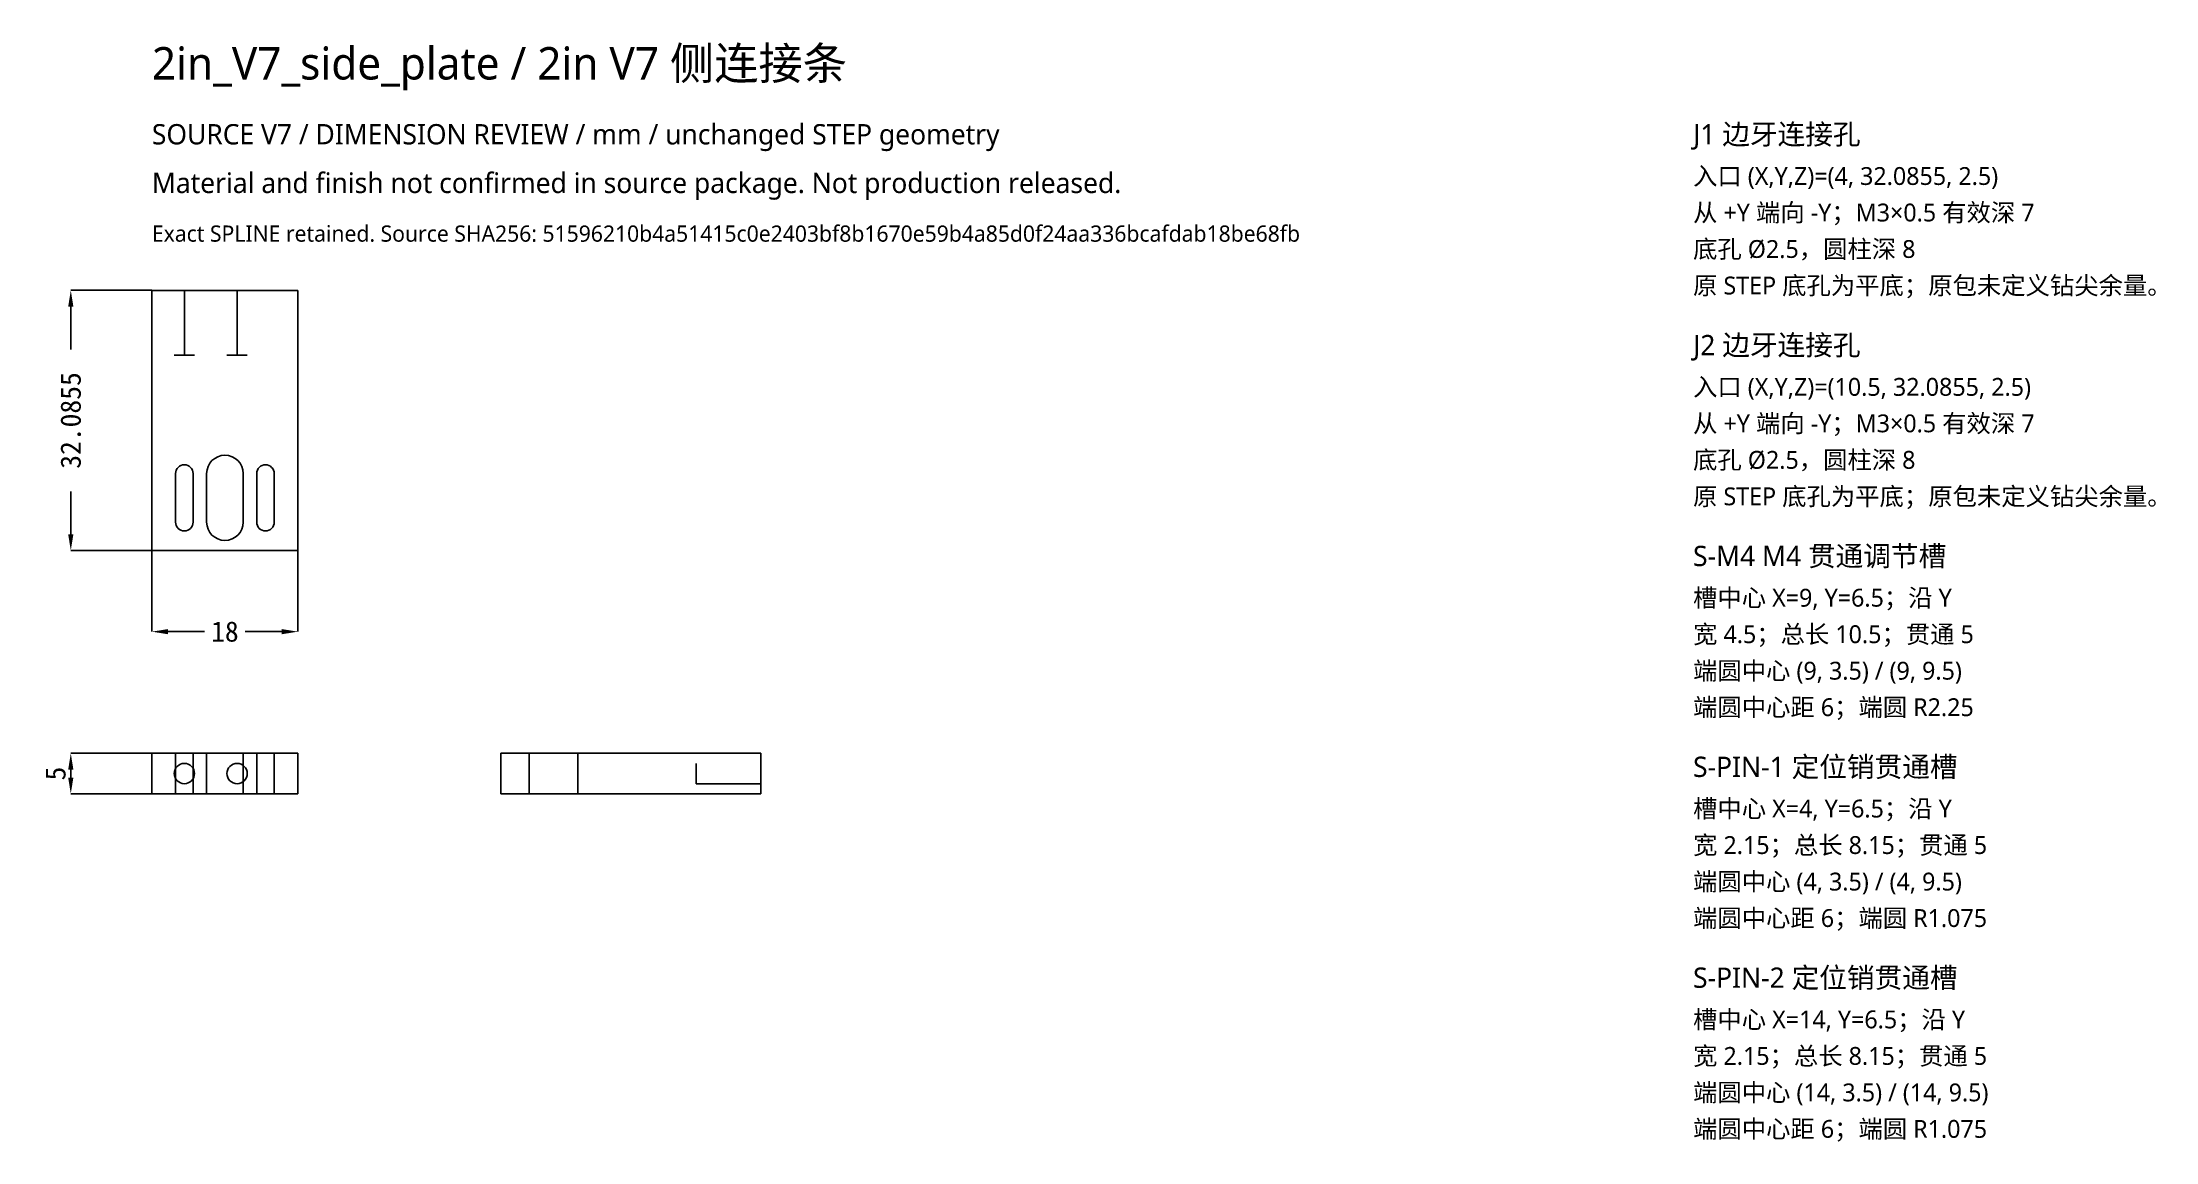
# Model space of a CAD drawing. Header units: millimetres. Extents: x -14 to 247, y -73 to 63.
import ezdxf

# ---------------------------------------------------------------- set-up
doc = ezdxf.new("R2010")
doc.units = ezdxf.units.MM
for name, color, linetype in [('DIMENSIONS', 3, 'Continuous'), ('FRONT', 8, 'Continuous'), ('NOTES', 7, 'Continuous'), ('PROFILE', 7, 'Continuous'), ('RIGHT', 8, 'Continuous')]:
    doc.layers.add(name, color=color, linetype=linetype)
doc.styles.add('MSYH', font='msyh.ttc')
doc.dimstyles.get("Standard").update_dxf_attribs({"dimtxt": 2.5, "dimasz": 2.5, "dimexe": 1.25, "dimexo": 0.625, "dimtad": 1, "dimcen": 2.5, "dimazin": 3, "dimtfac": 1, "dimtmove": 0, "dimatfit": 3})

# ---------------------------------------------------------------- blocks, each defined once
blk = doc.blocks.new('_CLOSEDFILLED')
at = {"color": 0, "linetype": 'BYBLOCK'}
blk.add_solid([(-1, 0.16), (0, 0), (-1, -0.16)], dxfattribs=at)
blk = doc.blocks.new('*D1')
for p, q in [((0, 0), (0, -10)), ((18, 0), (18, -10)), ((2, -10), (6.5, -10)), ((11.5, -10), (16, -10))]:
    blk.add_line(p, q)
at = {"layer": 'Defpoints'}
for p in [(0, 0), (18, 0), (0, -10)]:
    blk.add_point(p, dxfattribs=at)
at = {"layer": 'DIMENSIONS', "xscale": 2, "yscale": 2, "rotation": 180}
blk.add_blockref('_CLOSEDFILLED', (0, -10), dxfattribs=at)
at = {"layer": 'DIMENSIONS', "xscale": 2, "yscale": 2}
blk.add_blockref('_CLOSEDFILLED', (18, -10), dxfattribs=at)
at = {"layer": 'DIMENSIONS', "insert": (9, -10), "char_height": 2.5, "attachment_point": 5}
blk.add_mtext('18', dxfattribs=at)
blk = doc.blocks.new('*D2')
for p, q in [((0, 32.09), (-10, 32.09)), ((-10, 24.79), (-10, 30.09)), ((-10, 2), (-10, 7.29)), ((0, 0), (-10, 0))]:
    blk.add_line(p, q)
at = {"layer": 'Defpoints'}
for p in [(0, 32.09), (-10, 0), (0, 0)]:
    blk.add_point(p, dxfattribs=at)
at = {"layer": 'DIMENSIONS', "xscale": 2, "yscale": 2}
for p, rotation in [((-10, 32.09), 90), ((-10, 0), 270)]:
    blk.add_blockref('_CLOSEDFILLED', p, dxfattribs=dict(at, rotation=rotation))
at = {"layer": 'DIMENSIONS', "insert": (-10, 16.04), "char_height": 2.5, "attachment_point": 5, "rotation": 90}
blk.add_mtext('32.0855', dxfattribs=at)
blk = doc.blocks.new('*D3')
for p, q in [((0, -25), (-10, -25)), ((-10, -28), (-10, -27)), ((0, -30), (-10, -30))]:
    blk.add_line(p, q)
at = {"layer": 'Defpoints'}
for p in [(0, -25), (-10, -30), (0, -30)]:
    blk.add_point(p, dxfattribs=at)
at = {"layer": 'DIMENSIONS', "xscale": 2, "yscale": 2}
for p, rotation in [((-10, -25), 90), ((-10, -30), 270)]:
    blk.add_blockref('_CLOSEDFILLED', p, dxfattribs=dict(at, rotation=rotation))
at = {"layer": 'DIMENSIONS', "insert": (-11.875, -27.5), "char_height": 2.5, "attachment_point": 5, "rotation": 90}
blk.add_mtext('5', dxfattribs=at)

msp = doc.modelspace()

# ---------------------------------------------------------------- linework, layer by layer
at = {"layer": 'FRONT'}
for p, q in [((0, -25), (18, -25)), ((0, -30), (0, -25)), ((2.925, -30), (2.925, -25)), ((2.925, -25), (5.075, -25)), ((5.075, -30), (5.075, -25)), ((6.75, -25), (11.25, -25)), ((6.75, -30), (6.75, -25)), ((11.25, -30), (11.25, -25)), ((12.925, -25), (15.075, -25)), ((12.925, -30), (12.925, -25)), ((15.075, -30), (15.075, -25)), ((18, -30), (18, -25)), ((0, -30), (18, -30)), ((2.925, -30), (5.075, -30)), ((6.75, -30), (11.25, -30)), ((12.925, -30), (15.075, -30))]:
    msp.add_line(p, q, dxfattribs=at)
for centre in [(4, -27.5), (10.5, -27.5)]:
    msp.add_circle(centre, 1.25, dxfattribs=at)
at = {"layer": 'PROFILE'}
for p, q in [((0, 0), (0, 32.08549)), ((0, 32.08549), (18, 32.08549)), ((2.75, 32.08549), (5.25, 32.08549)), ((4, 32.08549), (4, 24.08549)), ((9.25, 32.08549), (11.75, 32.08549)), ((10.5, 32.08549), (10.5, 24.08549)), ((18, 0), (18, 32.08549)), ((2.75, 24.08549), (5.25, 24.08549)), ((9.25, 24.08549), (11.75, 24.08549)), ((2.925, 3.5), (2.925, 9.5)), ((5.075, 3.5), (5.075, 9.5)), ((6.75, 3.5), (6.75, 9.5)), ((11.25, 3.5), (11.25, 9.5)), ((12.925, 3.5), (12.925, 9.5)), ((15.075, 3.5), (15.075, 9.5)), ((0, 0), (18, 0))]:
    msp.add_line(p, q, dxfattribs=at)
for centre, radius, start, end in [((4, 9.5), 1.075, 0, 180), ((9, 9.5), 2.25, 0, 180), ((14, 9.5), 1.075, 0, 180), ((4, 3.5), 1.075, 180, 0), ((9, 3.5), 2.25, 180, 0), ((14, 3.5), 1.075, 180, 0)]:
    msp.add_arc(centre, radius, start, end, dxfattribs=at)
at = {"layer": 'RIGHT'}
for p, q in [((43, -25), (75.08549, -25)), ((43, -30), (43, -25)), ((44.25, -25), (46.5, -25)), ((45.425, -25), (46.5, -25)), ((46.5, -25), (52.5, -25)), ((46.5, -30), (46.5, -25)), ((52.5, -30), (52.5, -25)), ((52.5, -25), (53.575, -25)), ((52.5, -25), (54.75, -25)), ((75.08549, -30), (75.08549, -25)), ((67.08549, -28.75), (67.08549, -26.25)), ((75.08549, -28.75), (75.08549, -26.25)), ((43, -30), (75.08549, -30)), ((44.25, -30), (46.5, -30)), ((45.425, -30), (46.5, -30)), ((46.5, -30), (52.5, -30)), ((52.5, -30), (53.575, -30)), ((52.5, -30), (54.75, -30)), ((75.08549, -28.75), (67.08549, -28.75))]:
    msp.add_line(p, q, dxfattribs=at)

# ---------------------------------------------------------------- texts
at = {"layer": 'NOTES', "style": 'MSYH'}
for s, height, p in [('2in_V7_side_plate / 2in V7 侧连接条', 4, (0, 58.08549)), ('SOURCE V7 / DIMENSION REVIEW / mm / unchanged STEP geometry', 2.5, (0, 50.08549)), ('J1 边牙连接孔', 2.5, (190, 50.08549)), ('入口 (X,Y,Z)=(4, 32.0855, 2.5)', 2.2, (190, 45.08549)), ('Material and finish not confirmed in source package. Not production released.', 2.5, (0, 44.08549)), ('从 +Y 端向 -Y；M3×0.5 有效深 7', 2.2, (190, 40.58549)), ('Exact SPLINE retained. Source SHA256: 51596210b4a51415c0e2403bf8b1670e59b4a85d0f24aa336bcafdab18be68fb', 2, (0, 38.08549)), ('底孔 Ø2.5，圆柱深 8', 2.2, (190, 36.08549)), ('原 STEP 底孔为平底；原包未定义钻尖余量。', 2.2, (190, 31.58549)), ('J2 边牙连接孔', 2.5, (190, 24.08549)), ('入口 (X,Y,Z)=(10.5, 32.0855, 2.5)', 2.2, (190, 19.08549)), ('从 +Y 端向 -Y；M3×0.5 有效深 7', 2.2, (190, 14.58549)), ('底孔 Ø2.5，圆柱深 8', 2.2, (190, 10.08549)), ('原 STEP 底孔为平底；原包未定义钻尖余量。', 2.2, (190, 5.58549)), ('S-M4 M4 贯通调节槽', 2.5, (190, -1.91451)), ('槽中心 X=9, Y=6.5；沿 Y', 2.2, (190, -6.91451)), ('宽 4.5；总长 10.5；贯通 5', 2.2, (190, -11.41451)), ('端圆中心 (9, 3.5) / (9, 9.5)', 2.2, (190, -15.91451)), ('端圆中心距 6；端圆 R2.25', 2.2, (190, -20.41451)), ('S-PIN-1 定位销贯通槽', 2.5, (190, -27.91451)), ('槽中心 X=4, Y=6.5；沿 Y', 2.2, (190, -32.91451)), ('宽 2.15；总长 8.15；贯通 5', 2.2, (190, -37.41451)), ('端圆中心 (4, 3.5) / (4, 9.5)', 2.2, (190, -41.91451)), ('端圆中心距 6；端圆 R1.075', 2.2, (190, -46.41451)), ('S-PIN-2 定位销贯通槽', 2.5, (190, -53.91451)), ('槽中心 X=14, Y=6.5；沿 Y', 2.2, (190, -58.91451)), ('宽 2.15；总长 8.15；贯通 5', 2.2, (190, -63.41451)), ('端圆中心 (14, 3.5) / (14, 9.5)', 2.2, (190, -67.91451)), ('端圆中心距 6；端圆 R1.075', 2.2, (190, -72.41451))]:
    msp.add_text(s, height=height, dxfattribs=at).set_placement(p)

# ---------------------------------------------------------------- dimensions: what is measured, and where the dimension line sits
at = {"layer": 'DIMENSIONS'}
for base, p1, p2, picture, middle in [((-10, 0), (0, 0), (0, 32.08549), '*D2', (-10, 16.04274)), ((-10, -30), (0, -30), (0, -25), '*D3', (-11.875, -27.5))]:
    dim = msp.add_linear_dim(base=base, p1=p1, p2=p2, angle=90, dimstyle='Standard', override={"dimtxt": 2.5, "dimasz": 2, "dimdec": 4, "dimdsep": 46}, dxfattribs=at)
    dim.commit()
    dim.dimension.update_dxf_attribs({"geometry": picture, "text_midpoint": middle})
dim = msp.add_linear_dim(base=(0, -10), p1=(0, 0), p2=(18, 0), dimstyle='Standard', override={"dimtxt": 2.5, "dimasz": 2, "dimdec": 4, "dimdsep": 46}, dxfattribs=at)
dim.commit()
dim.dimension.update_dxf_attribs({"geometry": '*D1', "text_midpoint": (9, -10)})

doc.saveas('drawing.dxf')
